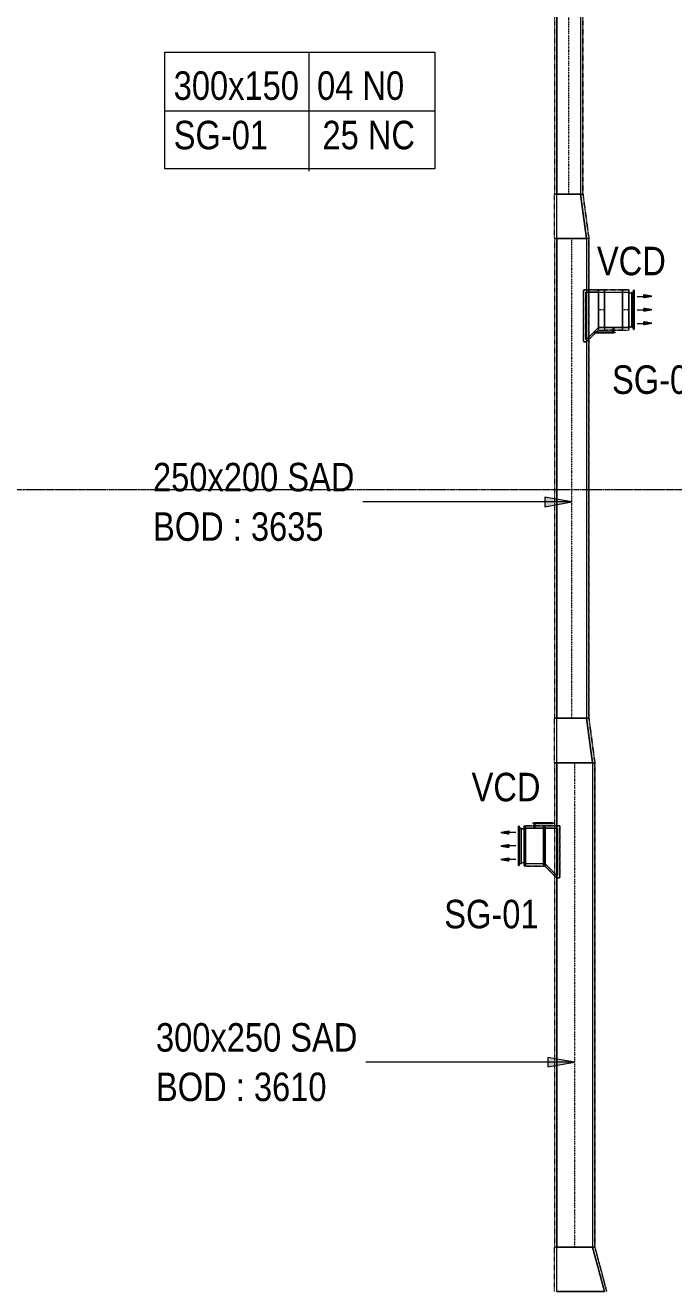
# Model space of a CAD drawing. Header units: inches. Extents: x -83664 to 20107, y -47222 to 19398.
# Drawn here: x -69940 to -64477, y -16489 to -5850 of the extents above; entities that cross this region are included whole.
import ezdxf

# ---------------------------------------------------------------- set-up
doc = ezdxf.new("R2010")
doc.units = ezdxf.units.IN
doc.header["$MEASUREMENT"] = 0
for name, pattern in [('Center', [29.999999, 12, -6, 6, -6]), ('Grid Line', [22.225, 12.7, -3.175, 3.175, -3.175]), ('Hidden 0_50', [1.0584, 0.5292, -0.5292])]:
    doc.linetypes.add(name, pattern=pattern)
doc.layers.add('A-DETL', color=7, linetype='Continuous', lineweight=18, true_color=0x00a600)
doc.layers.add('M-HVAC-DUCT', color=7, linetype='Continuous', lineweight=9, true_color=0xffe97f)
for name, color, linetype, lineweight in [('A-DETL-GENF', 7, 'Continuous', 9), ('G-ANNO-TEXT', 7, 'Continuous', 9), ('M-HVAC-CDFF', 7, 'Continuous', 9), ('M-HVAC-DUCT-CNTR', 7, 'Center', 9), ('M-HVAC-DUCT-IDEN', 7, 'Continuous', 18), ('S-GRID', 7, 'Continuous', 9)]:
    doc.layers.add(name, color=color, linetype=linetype, lineweight=lineweight)
doc.styles.add('Arial Narrow_21', font='ARIALN.TTF', dxfattribs={"height": 240})

# ---------------------------------------------------------------- blocks, each defined once
blk = doc.blocks.new('M_Rec Transition - Length - Standard-8294856-FIRST FLOOR AC CONDITIONING LAYOUT - PART A')
at = {"layer": 'M-HVAC-DUCT', "color": 30, "true_color": 0xff7f00}
for p, q in [((0, 200), (0, -200)), ((0, 200), (375, 200)), ((0, 200), (375, 200)), ((0, -200), (0, 200)), ((375, -100), (375, 200)), ((375, 200), (375, -100)), ((0, -200), (375, -100)), ((375, -100), (0, -200))]:
    blk.add_line(p, q, dxfattribs=at)
blk = doc.blocks.new('M_Rec Transition - Length - Standard-7691940-FIRST FLOOR AC CONDITIONING LAYOUT - PART A')
at = {"layer": 'M-HVAC-DUCT', "color": 30, "true_color": 0xff7f00}
for p, q in [((0, 150), (0, -150)), ((0, 150), (375, 150)), ((0, 150), (375, 150)), ((0, -150), (0, 150)), ((375, -100), (375, 150)), ((375, 150), (375, -100)), ((0, -150), (375, -100)), ((375, -100), (0, -150))]:
    blk.add_line(p, q, dxfattribs=at)
blk = doc.blocks.new('M_Rec Transition - Length - Standard-7691941-FIRST FLOOR AC CONDITIONING LAYOUT - PART A')
at = {"layer": 'M-HVAC-DUCT', "color": 30, "true_color": 0xff7f00}
for p, q in [((0, 125), (0, -125)), ((0, 125), (375, 125)), ((0, 125), (375, 125)), ((0, -125), (0, 125)), ((375, -75), (375, 125)), ((375, 125), (375, -75)), ((0, -125), (375, -75)), ((375, -75), (0, -125))]:
    blk.add_line(p, q, dxfattribs=at)
blk = doc.blocks.new('GCE-AT-Supply Register Grille Rectangular1 - 300X150 3-7683922-FIRST FLOOR AC CONDITIONING LAYOUT - PART A')
at = {"layer": 'A-DETL-GENF', "color": 30, "true_color": 0xff7f00}
for p, q in [((-114, -156), (-126, -87)), ((-126, -87), (-101, -87)), ((-114, -156), (-126, -87)), ((-126, -89), (-126, -87)), ((-126, -88), (-126, -87)), ((-126, -88), (-126, -87)), ((-125, -94), (-125, -87)), ((-125, -94), (-125, -87)), ((-125, -93), (-125, -87)), ((-125, -93), (-125, -87)), ((-125, -92), (-125, -87)), ((-125, -92), (-125, -87)), ((-125, -91), (-125, -87)), ((-125, -90), (-125, -87)), ((-125, -90), (-125, -87)), ((-125, -89), (-125, -87)), ((-124, -100), (-124, -87)), ((-124, -100), (-124, -87)), ((-124, -99), (-124, -87)), ((-124, -98), (-124, -87)), ((-124, -98), (-124, -87)), ((-124, -97), (-124, -87)), ((-124, -97), (-124, -87)), ((-124, -96), (-124, -87)), ((-124, -96), (-124, -87)), ((-124, -95), (-124, -87)), ((-123, -106), (-123, -87)), ((-123, -105), (-123, -87)), ((-123, -105), (-123, -87)), ((-123, -104), (-123, -87)), ((-123, -103), (-123, -87)), ((-123, -103), (-123, -87)), ((-123, -102), (-123, -87)), ((-123, -102), (-123, -87)), ((-123, -101), (-123, -87)), ((-123, -101), (-123, -87)), ((-122, -111), (-122, -87)), ((-122, -111), (-122, -87)), ((-122, -110), (-122, -87)), ((-122, -110), (-122, -87)), ((-122, -109), (-122, -87)), ((-122, -109), (-122, -87)), ((-122, -108), (-122, -87)), ((-122, -107), (-122, -87)), ((-122, -107), (-122, -87)), ((-122, -106), (-122, -87)), ((-121, -117), (-121, -87)), ((-121, -117), (-121, -87)), ((-121, -116), (-121, -87)), ((-121, -115), (-121, -87)), ((-121, -115), (-121, -87)), ((-121, -114), (-121, -87)), ((-121, -114), (-121, -87)), ((-121, -113), (-121, -87)), ((-121, -113), (-121, -87)), ((-121, -112), (-121, -87)), ((-120, -123), (-120, -87)), ((-120, -122), (-120, -87)), ((-120, -122), (-120, -87)), ((-120, -121), (-120, -87)), ((-120, -121), (-120, -87)), ((-120, -120), (-120, -87)), ((-120, -119), (-120, -87)), ((-120, -119), (-120, -87)), ((-120, -118), (-120, -87)), ((-120, -118), (-120, -87)), ((-119, -128), (-119, -87)), ((-119, -128), (-119, -87)), ((-119, -127), (-119, -87)), ((-119, -127), (-119, -87)), ((-119, -126), (-119, -87)), ((-119, -126), (-119, -87)), ((-119, -125), (-119, -87)), ((-119, -124), (-119, -87)), ((-119, -124), (-119, -87)), ((-119, -123), (-119, -87)), ((-118, -134), (-118, -87)), ((-118, -134), (-118, -87)), ((-118, -133), (-118, -87)), ((-118, -132), (-118, -87)), ((-118, -132), (-118, -87)), ((-118, -131), (-118, -87)), ((-118, -131), (-118, -87)), ((-118, -130), (-118, -87)), ((-118, -130), (-118, -87)), ((-118, -129), (-118, -87)), ((-117, -140), (-117, -87)), ((-117, -139), (-117, -87)), ((-117, -139), (-117, -87)), ((-117, -138), (-117, -87)), ((-117, -138), (-117, -87)), ((-117, -137), (-117, -87)), ((-117, -136), (-117, -87)), ((-117, -136), (-117, -87)), ((-117, -135), (-117, -87)), ((-117, -135), (-117, -87)), ((-116, -145), (-116, -87)), ((-116, -145), (-116, -87)), ((-116, -144), (-116, -87)), ((-116, -144), (-116, -87)), ((-116, -143), (-116, -87)), ((-116, -143), (-116, -87)), ((-116, -142), (-116, -87)), ((-116, -141), (-116, -87)), ((-116, -141), (-116, -87)), ((-116, -140), (-116, -87)), ((-115, -151), (-115, -87)), ((-115, -151), (-115, -87)), ((-115, -150), (-115, -87)), ((-115, -149), (-115, -87)), ((-115, -149), (-115, -87)), ((-115, -148), (-115, -87)), ((-115, -148), (-115, -87)), ((-115, -147), (-115, -87)), ((-115, -147), (-115, -87)), ((-115, -146), (-115, -87)), ((-114, -30), (-114, -87)), ((-114, -156), (-101, -87)), ((-114, -156), (-114, -87)), ((-114, -156), (-114, -87)), ((-114, -156), (-114, -87)), ((-114, -156), (-114, -87)), ((-114, -155), (-114, -87)), ((-114, -155), (-114, -87)), ((-114, -154), (-114, -87)), ((-114, -153), (-114, -87)), ((-114, -153), (-114, -87)), ((-114, -152), (-114, -87)), ((-114, -152), (-114, -87)), ((-113, -155), (-113, -87)), ((-113, -155), (-113, -87)), ((-113, -154), (-113, -87)), ((-113, -153), (-113, -87)), ((-113, -153), (-113, -87)), ((-113, -152), (-113, -87)), ((-113, -152), (-113, -87)), ((-113, -151), (-113, -87)), ((-113, -151), (-113, -87)), ((-113, -150), (-113, -87)), ((-112, -149), (-112, -87)), ((-112, -149), (-112, -87)), ((-112, -148), (-112, -87)), ((-112, -148), (-112, -87)), ((-112, -147), (-112, -87)), ((-112, -147), (-112, -87)), ((-112, -146), (-112, -87)), ((-112, -145), (-112, -87)), ((-112, -145), (-112, -87)), ((-112, -144), (-112, -87)), ((-111, -144), (-111, -87)), ((-111, -143), (-111, -87)), ((-111, -143), (-111, -87)), ((-111, -142), (-111, -87)), ((-111, -141), (-111, -87)), ((-111, -141), (-111, -87)), ((-111, -140), (-111, -87)), ((-111, -140), (-111, -87)), ((-111, -139), (-111, -87)), ((-111, -139), (-111, -87)), ((-110, -138), (-110, -87)), ((-110, -138), (-110, -87)), ((-110, -137), (-110, -87)), ((-110, -136), (-110, -87)), ((-110, -136), (-110, -87)), ((-110, -135), (-110, -87)), ((-110, -135), (-110, -87)), ((-110, -134), (-110, -87)), ((-110, -134), (-110, -87)), ((-110, -133), (-110, -87)), ((-109, -132), (-109, -87)), ((-109, -132), (-109, -87)), ((-109, -131), (-109, -87)), ((-109, -131), (-109, -87)), ((-109, -130), (-109, -87)), ((-109, -130), (-109, -87)), ((-109, -129), (-109, -87)), ((-109, -128), (-109, -87)), ((-109, -128), (-109, -87)), ((-109, -127), (-109, -87)), ((-108, -127), (-108, -87)), ((-108, -126), (-108, -87)), ((-108, -126), (-108, -87)), ((-108, -125), (-108, -87)), ((-108, -124), (-108, -87)), ((-108, -124), (-108, -87)), ((-108, -123), (-108, -87)), ((-108, -123), (-108, -87)), ((-108, -122), (-108, -87)), ((-108, -122), (-108, -87)), ((-107, -121), (-107, -87)), ((-107, -121), (-107, -87)), ((-107, -120), (-107, -87)), ((-107, -119), (-107, -87)), ((-107, -119), (-107, -87)), ((-107, -118), (-107, -87)), ((-107, -118), (-107, -87)), ((-107, -117), (-107, -87)), ((-107, -117), (-107, -87)), ((-107, -116), (-107, -87)), ((-106, -115), (-106, -87)), ((-106, -115), (-106, -87)), ((-106, -114), (-106, -87)), ((-106, -114), (-106, -87)), ((-106, -113), (-106, -87)), ((-106, -113), (-106, -87)), ((-106, -112), (-106, -87)), ((-106, -111), (-106, -87)), ((-106, -111), (-106, -87)), ((-106, -110), (-106, -87)), ((-105, -110), (-105, -87)), ((-105, -109), (-105, -87)), ((-105, -109), (-105, -87)), ((-105, -108), (-105, -87)), ((-105, -107), (-105, -87)), ((-105, -107), (-105, -87)), ((-105, -106), (-105, -87)), ((-105, -106), (-105, -87)), ((-105, -105), (-105, -87)), ((-105, -105), (-105, -87)), ((-104, -104), (-104, -87)), ((-104, -103), (-104, -87)), ((-104, -103), (-104, -87)), ((-104, -102), (-104, -87)), ((-104, -102), (-104, -87)), ((-104, -101), (-104, -87)), ((-104, -101), (-104, -87)), ((-104, -100), (-104, -87)), ((-104, -100), (-104, -87)), ((-104, -99), (-104, -87)), ((-103, -98), (-103, -87)), ((-103, -98), (-103, -87)), ((-103, -97), (-103, -87)), ((-103, -97), (-103, -87)), ((-103, -96), (-103, -87)), ((-103, -96), (-103, -87)), ((-103, -95), (-103, -87)), ((-103, -94), (-103, -87)), ((-103, -94), (-103, -87)), ((-103, -93), (-103, -87)), ((-102, -93), (-102, -87)), ((-102, -92), (-102, -87)), ((-102, -92), (-102, -87)), ((-102, -91), (-102, -87)), ((-102, -90), (-102, -87)), ((-102, -90), (-102, -87)), ((-102, -89), (-102, -87)), ((-102, -89), (-102, -87)), ((-102, -88), (-102, -87)), ((-102, -88), (-102, -87)), ((0, -156), (-12, -87)), ((-12, -87), (12, -87)), ((0, -156), (-12, -87)), ((-12, -91), (-12, -87)), ((-12, -90), (-12, -87)), ((-12, -90), (-12, -87)), ((-12, -89), (-12, -87)), ((-12, -89), (-12, -87)), ((-12, -88), (-12, -87)), ((-12, -88), (-12, -87)), ((-11, -97), (-11, -87)), ((-11, -96), (-11, -87)), ((-11, -96), (-11, -87)), ((-11, -95), (-11, -87)), ((-11, -94), (-11, -87)), ((-11, -94), (-11, -87)), ((-11, -93), (-11, -87)), ((-11, -93), (-11, -87)), ((-11, -92), (-11, -87)), ((-11, -92), (-11, -87)), ((-10, -102), (-10, -87)), ((-10, -102), (-10, -87)), ((-10, -101), (-10, -87)), ((-10, -101), (-10, -87)), ((-10, -100), (-10, -87)), ((-10, -100), (-10, -87)), ((-10, -99), (-10, -87)), ((-10, -98), (-10, -87)), ((-10, -98), (-10, -87)), ((-10, -97), (-10, -87)), ((-9, -108), (-9, -87)), ((-9, -107), (-9, -87)), ((-9, -107), (-9, -87)), ((-9, -106), (-9, -87)), ((-9, -106), (-9, -87)), ((-9, -105), (-9, -87)), ((-9, -105), (-9, -87)), ((-9, -104), (-9, -87)), ((-9, -103), (-9, -87)), ((-9, -103), (-9, -87)), ((-8, -114), (-8, -87)), ((-8, -113), (-8, -87)), ((-8, -113), (-8, -87)), ((-8, -112), (-8, -87)), ((-8, -111), (-8, -87)), ((-8, -111), (-8, -87)), ((-8, -110), (-8, -87)), ((-8, -110), (-8, -87)), ((-8, -109), (-8, -87)), ((-8, -109), (-8, -87)), ((-7, -119), (-7, -87)), ((-7, -119), (-7, -87)), ((-7, -118), (-7, -87)), ((-7, -118), (-7, -87)), ((-7, -117), (-7, -87)), ((-7, -117), (-7, -87)), ((-7, -116), (-7, -87)), ((-7, -115), (-7, -87)), ((-7, -115), (-7, -87)), ((-7, -114), (-7, -87)), ((-6, -125), (-6, -87)), ((-6, -124), (-6, -87)), ((-6, -124), (-6, -87)), ((-6, -123), (-6, -87)), ((-6, -123), (-6, -87)), ((-6, -122), (-6, -87)), ((-6, -122), (-6, -87)), ((-6, -121), (-6, -87)), ((-6, -121), (-6, -87)), ((-6, -120), (-6, -87)), ((-5, -131), (-5, -87)), ((-5, -130), (-5, -87)), ((-5, -130), (-5, -87)), ((-5, -129), (-5, -87)), ((-5, -128), (-5, -87)), ((-5, -128), (-5, -87)), ((-5, -127), (-5, -87)), ((-5, -127), (-5, -87)), ((-5, -126), (-5, -87)), ((-5, -126), (-5, -87)), ((-4, -136), (-4, -87)), ((-4, -136), (-4, -87)), ((-4, -135), (-4, -87)), ((-4, -135), (-4, -87)), ((-4, -134), (-4, -87)), ((-4, -134), (-4, -87)), ((-4, -133), (-4, -87)), ((-4, -132), (-4, -87)), ((-4, -132), (-4, -87)), ((-4, -131), (-4, -87)), ((-3, -142), (-3, -87)), ((-3, -141), (-3, -87)), ((-3, -141), (-3, -87)), ((-3, -140), (-3, -87)), ((-3, -140), (-3, -87)), ((-3, -139), (-3, -87)), ((-3, -139), (-3, -87)), ((-3, -138), (-3, -87)), ((-3, -138), (-3, -87)), ((-3, -137), (-3, -87)), ((-2, -148), (-2, -87)), ((-2, -147), (-2, -87)), ((-2, -147), (-2, -87)), ((-2, -146), (-2, -87)), ((-2, -145), (-2, -87)), ((-2, -145), (-2, -87)), ((-2, -144), (-2, -87)), ((-2, -144), (-2, -87)), ((-2, -143), (-2, -87)), ((-2, -143), (-2, -87)), ((-1, -153), (-1, -87)), ((-1, -153), (-1, -87)), ((-1, -152), (-1, -87)), ((-1, -152), (-1, -87)), ((-1, -151), (-1, -87)), ((-1, -151), (-1, -87)), ((-1, -150), (-1, -87)), ((-1, -149), (-1, -87)), ((-1, -149), (-1, -87)), ((-1, -148), (-1, -87)), ((0, -30), (0, -87)), ((0, -156), (12, -87)), ((0, -156), (0, -87)), ((0, -156), (0, -87)), ((0, -155), (0, -87)), ((0, -155), (0, -87)), ((0, -154), (0, -87)), ((0, -156), (0, -87)), ((0, -156), (0, -87)), ((0, -155), (0, -87)), ((0, -155), (0, -87)), ((0, -154), (0, -87)), ((1, -153), (1, -87)), ((1, -153), (1, -87)), ((1, -152), (1, -87)), ((1, -152), (1, -87)), ((1, -151), (1, -87)), ((1, -151), (1, -87)), ((1, -150), (1, -87)), ((1, -149), (1, -87)), ((1, -149), (1, -87)), ((1, -148), (1, -87)), ((2, -148), (2, -87)), ((2, -147), (2, -87)), ((2, -147), (2, -87)), ((2, -146), (2, -87)), ((2, -145), (2, -87)), ((2, -145), (2, -87)), ((2, -144), (2, -87)), ((2, -144), (2, -87)), ((2, -143), (2, -87)), ((2, -143), (2, -87)), ((3, -142), (3, -87)), ((3, -141), (3, -87)), ((3, -141), (3, -87)), ((3, -140), (3, -87)), ((3, -140), (3, -87)), ((3, -139), (3, -87)), ((3, -139), (3, -87)), ((3, -138), (3, -87)), ((3, -138), (3, -87)), ((3, -137), (3, -87)), ((4, -136), (4, -87)), ((4, -136), (4, -87)), ((4, -135), (4, -87)), ((4, -135), (4, -87)), ((4, -134), (4, -87)), ((4, -134), (4, -87)), ((4, -133), (4, -87)), ((4, -132), (4, -87)), ((4, -132), (4, -87)), ((4, -131), (4, -87)), ((5, -131), (5, -87)), ((5, -130), (5, -87)), ((5, -130), (5, -87)), ((5, -129), (5, -87)), ((5, -128), (5, -87)), ((5, -128), (5, -87)), ((5, -127), (5, -87)), ((5, -127), (5, -87)), ((5, -126), (5, -87)), ((5, -126), (5, -87)), ((6, -125), (6, -87)), ((6, -124), (6, -87)), ((6, -124), (6, -87)), ((6, -123), (6, -87)), ((6, -123), (6, -87)), ((6, -122), (6, -87)), ((6, -122), (6, -87)), ((6, -121), (6, -87)), ((6, -121), (6, -87)), ((6, -120), (6, -87)), ((7, -119), (7, -87)), ((7, -119), (7, -87)), ((7, -118), (7, -87)), ((7, -118), (7, -87)), ((7, -117), (7, -87)), ((7, -117), (7, -87)), ((7, -116), (7, -87)), ((7, -115), (7, -87)), ((7, -115), (7, -87)), ((7, -114), (7, -87)), ((8, -114), (8, -87)), ((8, -113), (8, -87)), ((8, -113), (8, -87)), ((8, -112), (8, -87)), ((8, -111), (8, -87)), ((8, -111), (8, -87)), ((8, -110), (8, -87)), ((8, -110), (8, -87)), ((8, -109), (8, -87)), ((8, -109), (8, -87)), ((9, -108), (9, -87)), ((9, -107), (9, -87)), ((9, -107), (9, -87)), ((9, -106), (9, -87)), ((9, -106), (9, -87)), ((9, -105), (9, -87)), ((9, -105), (9, -87)), ((9, -104), (9, -87)), ((9, -103), (9, -87)), ((9, -103), (9, -87)), ((10, -102), (10, -87)), ((10, -102), (10, -87)), ((10, -101), (10, -87)), ((10, -101), (10, -87)), ((10, -100), (10, -87)), ((10, -100), (10, -87)), ((10, -99), (10, -87)), ((10, -98), (10, -87)), ((10, -98), (10, -87)), ((10, -97), (10, -87)), ((11, -97), (11, -87)), ((11, -96), (11, -87)), ((11, -96), (11, -87)), ((11, -95), (11, -87)), ((11, -94), (11, -87)), ((11, -94), (11, -87)), ((11, -93), (11, -87)), ((11, -93), (11, -87)), ((11, -92), (11, -87)), ((11, -92), (11, -87)), ((12, -91), (12, -87)), ((12, -90), (12, -87)), ((12, -90), (12, -87)), ((12, -89), (12, -87)), ((12, -89), (12, -87)), ((12, -88), (12, -87)), ((12, -88), (12, -87)), ((114, -156), (101, -87)), ((101, -87), (126, -87)), ((114, -156), (101, -87)), ((102, -93), (102, -87)), ((102, -92), (102, -87)), ((102, -92), (102, -87)), ((102, -91), (102, -87)), ((102, -90), (102, -87)), ((102, -90), (102, -87)), ((102, -89), (102, -87)), ((102, -89), (102, -87)), ((102, -88), (102, -87)), ((102, -88), (102, -87)), ((103, -98), (103, -87)), ((103, -98), (103, -87)), ((103, -97), (103, -87)), ((103, -97), (103, -87)), ((103, -96), (103, -87)), ((103, -96), (103, -87)), ((103, -95), (103, -87)), ((103, -94), (103, -87)), ((103, -94), (103, -87)), ((103, -93), (103, -87)), ((104, -104), (104, -87)), ((104, -103), (104, -87)), ((104, -103), (104, -87)), ((104, -102), (104, -87)), ((104, -102), (104, -87)), ((104, -101), (104, -87)), ((104, -101), (104, -87)), ((104, -100), (104, -87)), ((104, -100), (104, -87)), ((104, -99), (104, -87)), ((105, -110), (105, -87)), ((105, -109), (105, -87)), ((105, -109), (105, -87)), ((105, -108), (105, -87)), ((105, -107), (105, -87)), ((105, -107), (105, -87)), ((105, -106), (105, -87)), ((105, -106), (105, -87)), ((105, -105), (105, -87)), ((105, -105), (105, -87)), ((106, -115), (106, -87)), ((106, -115), (106, -87)), ((106, -114), (106, -87)), ((106, -114), (106, -87)), ((106, -113), (106, -87)), ((106, -113), (106, -87)), ((106, -112), (106, -87)), ((106, -111), (106, -87)), ((106, -111), (106, -87)), ((106, -110), (106, -87)), ((107, -121), (107, -87)), ((107, -121), (107, -87)), ((107, -120), (107, -87)), ((107, -119), (107, -87)), ((107, -119), (107, -87)), ((107, -118), (107, -87)), ((107, -118), (107, -87)), ((107, -117), (107, -87)), ((107, -117), (107, -87)), ((107, -116), (107, -87)), ((108, -127), (108, -87)), ((108, -126), (108, -87)), ((108, -126), (108, -87)), ((108, -125), (108, -87)), ((108, -124), (108, -87)), ((108, -124), (108, -87)), ((108, -123), (108, -87)), ((108, -123), (108, -87)), ((108, -122), (108, -87)), ((108, -122), (108, -87)), ((109, -132), (109, -87)), ((109, -132), (109, -87)), ((109, -131), (109, -87)), ((109, -131), (109, -87)), ((109, -130), (109, -87)), ((109, -130), (109, -87)), ((109, -129), (109, -87)), ((109, -128), (109, -87)), ((109, -128), (109, -87)), ((109, -127), (109, -87)), ((110, -138), (110, -87)), ((110, -138), (110, -87)), ((110, -137), (110, -87)), ((110, -136), (110, -87)), ((110, -136), (110, -87)), ((110, -135), (110, -87)), ((110, -135), (110, -87)), ((110, -134), (110, -87)), ((110, -134), (110, -87)), ((110, -133), (110, -87)), ((111, -144), (111, -87)), ((111, -143), (111, -87)), ((111, -143), (111, -87)), ((111, -142), (111, -87)), ((111, -141), (111, -87)), ((111, -141), (111, -87)), ((111, -140), (111, -87)), ((111, -140), (111, -87)), ((111, -139), (111, -87)), ((111, -139), (111, -87)), ((112, -149), (112, -87)), ((112, -149), (112, -87)), ((112, -148), (112, -87)), ((112, -148), (112, -87)), ((112, -147), (112, -87)), ((112, -147), (112, -87)), ((112, -146), (112, -87)), ((112, -145), (112, -87)), ((112, -145), (112, -87)), ((112, -144), (112, -87)), ((113, -155), (113, -87)), ((113, -155), (113, -87)), ((113, -154), (113, -87)), ((113, -153), (113, -87)), ((113, -153), (113, -87)), ((113, -152), (113, -87)), ((113, -152), (113, -87)), ((113, -151), (113, -87)), ((113, -151), (113, -87)), ((113, -150), (113, -87)), ((114, -30), (114, -87)), ((114, -156), (126, -87)), ((114, -156), (114, -87)), ((114, -156), (114, -87)), ((114, -155), (114, -87)), ((114, -155), (114, -87)), ((114, -154), (114, -87)), ((114, -153), (114, -87)), ((114, -153), (114, -87)), ((114, -152), (114, -87)), ((114, -152), (114, -87)), ((114, -156), (114, -87)), ((114, -156), (114, -87)), ((115, -151), (115, -87)), ((115, -151), (115, -87)), ((115, -150), (115, -87)), ((115, -149), (115, -87)), ((115, -149), (115, -87)), ((115, -148), (115, -87)), ((115, -148), (115, -87)), ((115, -147), (115, -87)), ((115, -147), (115, -87)), ((115, -146), (115, -87)), ((116, -145), (116, -87)), ((116, -145), (116, -87)), ((116, -144), (116, -87)), ((116, -144), (116, -87)), ((116, -143), (116, -87)), ((116, -143), (116, -87)), ((116, -142), (116, -87)), ((116, -141), (116, -87)), ((116, -141), (116, -87)), ((116, -140), (116, -87)), ((117, -140), (117, -87)), ((117, -139), (117, -87)), ((117, -139), (117, -87)), ((117, -138), (117, -87)), ((117, -138), (117, -87)), ((117, -137), (117, -87)), ((117, -136), (117, -87)), ((117, -136), (117, -87)), ((117, -135), (117, -87)), ((117, -135), (117, -87)), ((118, -134), (118, -87)), ((118, -134), (118, -87)), ((118, -133), (118, -87)), ((118, -132), (118, -87)), ((118, -132), (118, -87)), ((118, -131), (118, -87)), ((118, -131), (118, -87)), ((118, -130), (118, -87)), ((118, -130), (118, -87)), ((118, -129), (118, -87)), ((119, -128), (119, -87)), ((119, -128), (119, -87)), ((119, -127), (119, -87)), ((119, -127), (119, -87)), ((119, -126), (119, -87)), ((119, -126), (119, -87)), ((119, -125), (119, -87)), ((119, -124), (119, -87)), ((119, -124), (119, -87)), ((119, -123), (119, -87)), ((120, -123), (120, -87)), ((120, -122), (120, -87)), ((120, -122), (120, -87)), ((120, -121), (120, -87)), ((120, -121), (120, -87)), ((120, -120), (120, -87)), ((120, -119), (120, -87)), ((120, -119), (120, -87)), ((120, -118), (120, -87)), ((120, -118), (120, -87)), ((121, -117), (121, -87)), ((121, -117), (121, -87)), ((121, -116), (121, -87)), ((121, -115), (121, -87)), ((121, -115), (121, -87)), ((121, -114), (121, -87)), ((121, -114), (121, -87)), ((121, -113), (121, -87)), ((121, -113), (121, -87)), ((121, -112), (121, -87)), ((122, -111), (122, -87)), ((122, -111), (122, -87)), ((122, -110), (122, -87)), ((122, -110), (122, -87)), ((122, -109), (122, -87)), ((122, -109), (122, -87)), ((122, -108), (122, -87)), ((122, -107), (122, -87)), ((122, -107), (122, -87)), ((122, -106), (122, -87)), ((123, -106), (123, -87)), ((123, -105), (123, -87)), ((123, -105), (123, -87)), ((123, -104), (123, -87)), ((123, -103), (123, -87)), ((123, -103), (123, -87)), ((123, -102), (123, -87)), ((123, -102), (123, -87)), ((123, -101), (123, -87)), ((123, -101), (123, -87)), ((124, -100), (124, -87)), ((124, -100), (124, -87)), ((124, -99), (124, -87)), ((124, -98), (124, -87)), ((124, -98), (124, -87)), ((124, -97), (124, -87)), ((124, -97), (124, -87)), ((124, -96), (124, -87)), ((124, -96), (124, -87)), ((124, -95), (124, -87)), ((125, -94), (125, -87)), ((125, -94), (125, -87)), ((125, -93), (125, -87)), ((125, -93), (125, -87)), ((125, -92), (125, -87)), ((125, -92), (125, -87)), ((125, -91), (125, -87)), ((125, -90), (125, -87)), ((125, -90), (125, -87)), ((125, -89), (125, -87)), ((126, -89), (126, -87)), ((126, -88), (126, -87)), ((126, -88), (126, -87))]:
    blk.add_line(p, q, dxfattribs=at)
at = {"layer": 'M-HVAC-CDFF', "color": 30, "true_color": 0xff7f00}
for p, q in [((165, 0), (-165, 0)), ((-165, 0), (165, 0)), ((-165, 0), (-165, -5)), ((-165, 0), (-165, -5)), ((-150, 15), (150, 15)), ((150, 15), (-150, 15)), ((-150, 0), (-150, 15)), ((-150, 15), (-150, 0)), ((-150, 0), (150, 0)), ((150, 0), (-150, 0)), ((-144, 40), (144, 40)), ((144, 40), (-144, 40)), ((-144, 15), (-144, 40)), ((-144, 40), (-144, 15)), ((-144, 15), (144, 15)), ((144, 15), (-144, 15)), ((144, 40), (144, 15)), ((144, 40), (144, 15)), ((150, 15), (150, 0)), ((150, 15), (150, 0)), ((165, -5), (165, 0)), ((165, 0), (165, -5)), ((165, -5), (-165, -5)), ((-165, -5), (165, -5))]:
    blk.add_line(p, q, dxfattribs=at)
blk = doc.blocks.new('M_Rec Tap - Beveled - Standard-8199956-FIRST FLOOR AC CONDITIONING LAYOUT - PART A')
at = {"layer": 'M-HVAC-DUCT', "color": 30, "true_color": 0xff7f00}
for p, q in [((100, 150), (-6.096, 150)), ((-6.096, 150), (100, 150)), ((-6.096, 150), (-6.096, -250)), ((-6.096, -250), (-6.096, 150)), ((100, 150), (100, -150)), ((100, -150), (100, 150)), ((0, -250), (100, -150)), ((0, -250), (100, -150)), ((-6.096, -250), (0, -250)), ((0, -250), (-6.096, -250))]:
    blk.add_line(p, q, dxfattribs=at)
blk = doc.blocks.new('M_Rec Tap - Beveled - Standard-8199928-FIRST FLOOR AC CONDITIONING LAYOUT - PART A')
at = {"layer": 'M-HVAC-DUCT', "color": 30, "true_color": 0xff7f00}
for p, q in [((0, 250), (-6.096, 250)), ((-6.096, -150), (-6.096, 250)), ((-6.096, 250), (-6.096, -150)), ((-6.096, 250), (0, 250)), ((100, 150), (0, 250)), ((100, 150), (0, 250)), ((100, 150), (100, -150)), ((100, -150), (100, 150)), ((-6.096, -150), (100, -150)), ((100, -150), (-6.096, -150))]:
    blk.add_line(p, q, dxfattribs=at)
blk = doc.blocks.new('TEMW-ME-DMP-Volume Control Damper - Standard-V131-FIRST FLOOR AC CONDITIONING LAYOUT - PART A')
at = {"layer": 'M-HVAC-DUCT', "color": 30, "true_color": 0xff7f00}
for p, q in [((-165.1, 188.1), (-165.1, 194.45)), ((-152.4, 194.45), (-165.1, 194.45)), ((-165.1, 188.1), (-152.4, 188.1)), ((0, 194.45), (-152.4, 194.45)), ((-152.4, 194.45), (0, 194.45)), ((0, 188.1), (-152.4, 188.1)), ((-152.4, 188.1), (0, 188.1)), ((-76.2, 150), (-76.2, -150)), ((-76.2, -150), (-76.2, 150)), ((76.2, 150), (-76.2, 150)), ((-76.2, 150), (76.2, 150)), ((-76.2, 150), (76.2, 150)), ((-6.35, 150), (-6.35, 188.1)), ((6.35, 188.1), (-6.35, 188.1)), ((6.35, 188.1), (-6.35, 188.1)), ((-6.35, 150), (6.35, 150)), ((-6.35, 150), (6.35, 150)), ((12.7, 194.45), (0, 194.45)), ((0, 188.1), (12.7, 188.1)), ((6.35, 188.1), (6.35, 150)), ((12.7, 194.45), (12.7, 188.1)), ((76.2, 150), (76.2, -150)), ((76.2, -150), (76.2, 150)), ((-76.2, -150), (76.2, -150)), ((-76.2, -150), (76.2, -150)), ((-76.2, -150), (76.2, -150))]:
    blk.add_line(p, q, dxfattribs=at)
blk = doc.blocks.new('TEMW-SMBZ-HO-BM-HVAC-00002_rvt-1-FIRST FLOOR AC CONDITIONING LAYOUT - PART A')
at = {"layer": 'M-HVAC-DUCT', "color": 30, "linetype": 'Hidden 0_50', "true_color": 0xff7f00}
for p, q in [((85975, 94824), (85975, 91099)), ((85975, 94824), (85975, 91099)), ((86215, 91099), (86215, 94824)), ((86215, 94824), (86215, 91099)), ((86215, 91099), (85975, 91099)), ((85975, 91099), (86215, 91099)), ((85975, 90724), (85975, 91099)), ((86215, 91099), (85975, 91099)), ((85975, 90724), (85975, 91099)), ((85975, 91099), (86215, 91099)), ((86265, 90724), (86215, 91099)), ((86215, 91099), (86265, 90724)), ((86265, 90724), (85975, 90724)), ((85975, 90724), (86265, 90724)), ((85975, 90724), (85975, 86682)), ((85975, 90724), (85975, 86682)), ((85975, 90724), (86265, 90724)), ((86265, 90724), (85975, 90724)), ((86265, 86682), (86265, 90724)), ((86265, 90724), (86265, 86682)), ((86219, 89854), (86219, 90294)), ((86219, 90294), (86345, 90294)), ((86345, 90294), (86219, 90294)), ((86219, 90294), (86219, 89854)), ((86345, 90294), (86345, 89954)), ((86345, 89954), (86345, 90294)), ((86345, 90294), (86345, 89954)), ((86345, 89954), (86345, 90294)), ((86396, 90294), (86345, 90294)), ((86345, 90294), (86396, 90294)), ((86396, 90294), (86396, 89954)), ((86396, 89954), (86396, 90294)), ((86549, 90294), (86396, 90294)), ((86396, 90294), (86396, 89954)), ((86396, 89954), (86396, 90294)), ((86396, 90294), (86549, 90294)), ((86549, 90294), (86549, 89954)), ((86549, 89954), (86549, 90294)), ((86600, 90294), (86549, 90294)), ((86549, 90294), (86600, 90294)), ((86549, 89954), (86549, 90294)), ((86549, 90294), (86549, 89954)), ((86600, 90294), (86600, 89954)), ((86600, 89954), (86600, 90294)), ((86345, 89954), (86245, 89854)), ((86245, 89854), (86345, 89954)), ((86345, 89954), (86396, 89954)), ((86345, 89954), (86396, 89954)), ((86396, 89954), (86549, 89954)), ((86549, 89954), (86396, 89954)), ((86549, 89954), (86600, 89954)), ((86549, 89954), (86600, 89954)), ((86245, 89854), (86219, 89854)), ((86219, 89854), (86245, 89854)), ((86265, 86682), (85975, 86682)), ((85975, 86682), (86265, 86682)), ((85975, 86307), (85975, 86682)), ((86265, 86682), (85975, 86682)), ((85975, 86307), (85975, 86682)), ((85975, 86682), (86265, 86682)), ((86315, 86307), (86265, 86682)), ((86265, 86682), (86315, 86307)), ((86315, 86307), (85975, 86307)), ((85975, 86307), (86315, 86307)), ((85975, 86307), (85975, 82226)), ((85975, 86307), (85975, 82226)), ((85975, 86307), (86315, 86307)), ((86315, 86307), (85975, 86307)), ((86315, 82226), (86315, 86307)), ((86315, 86307), (86315, 82226)), ((85718, 85437), (85718, 85777)), ((85718, 85777), (85718, 85437)), ((85730, 85777), (85718, 85777)), ((85730, 85777), (85718, 85777)), ((85730, 85437), (85730, 85777)), ((85730, 85777), (85730, 85437)), ((85730, 85777), (85730, 85437)), ((85882, 85777), (85730, 85777)), ((85730, 85777), (85882, 85777)), ((85730, 85437), (85730, 85777)), ((85882, 85437), (85882, 85777)), ((85882, 85777), (85882, 85437)), ((85895, 85777), (85882, 85777)), ((85895, 85777), (85882, 85777)), ((85882, 85437), (85882, 85777)), ((85882, 85777), (85882, 85437)), ((85895, 85777), (86021, 85777)), ((85895, 85437), (85895, 85777)), ((85895, 85777), (85895, 85437)), ((86021, 85777), (85895, 85777)), ((85895, 85437), (85895, 85777)), ((85895, 85777), (85895, 85437)), ((86021, 85777), (86021, 85337)), ((86021, 85337), (86021, 85777)), ((85718, 85437), (85730, 85437)), ((85730, 85437), (85718, 85437)), ((85730, 85437), (85882, 85437)), ((85882, 85437), (85730, 85437)), ((85882, 85437), (85895, 85437)), ((85895, 85437), (85882, 85437)), ((85995, 85337), (85895, 85437)), ((85895, 85437), (85995, 85337)), ((86021, 85337), (85995, 85337)), ((85995, 85337), (86021, 85337)), ((86315, 82226), (85975, 82226)), ((85975, 82226), (86315, 82226)), ((85975, 81851), (85975, 82226)), ((86315, 82226), (85975, 82226)), ((85975, 81851), (85975, 82226)), ((85975, 82226), (86315, 82226)), ((86415, 81851), (86315, 82226)), ((86315, 82226), (86415, 81851))]:
    blk.add_line(p, q, dxfattribs=at)
at = {"layer": 'M-HVAC-DUCT', "color": 30, "true_color": 0xff7f00}
for p, q in [((85995, 91099), (85995, 94824)), ((85995, 94824), (85995, 91099)), ((86195, 94824), (86195, 91099)), ((86195, 94824), (86195, 91099)), ((85995, 91099), (86195, 91099)), ((86195, 91099), (85995, 91099)), ((85995, 90724), (86245, 90724)), ((86245, 90724), (85995, 90724)), ((85995, 86682), (85995, 90724)), ((85995, 90724), (85995, 86682)), ((86245, 90724), (86245, 86682)), ((86245, 90724), (86245, 86682)), ((86239, 90274), (86245, 90274)), ((86245, 90274), (86239, 90274)), ((86239, 89874), (86239, 90274)), ((86239, 90274), (86239, 89874)), ((86245, 89874), (86245, 90274)), ((86245, 89874), (86245, 90274)), ((86345, 89974), (86345, 90274)), ((86345, 90274), (86345, 89974)), ((86345, 90274), (86396, 90274)), ((86345, 90274), (86396, 90274)), ((86396, 89974), (86396, 90274)), ((86396, 90274), (86396, 89974)), ((86549, 89974), (86549, 90274)), ((86549, 90274), (86549, 89974)), ((86549, 90274), (86600, 90274)), ((86549, 90274), (86600, 90274)), ((86600, 89974), (86600, 90274)), ((86600, 90274), (86600, 89974)), ((86396, 89974), (86345, 89974)), ((86345, 89974), (86396, 89974)), ((86600, 89974), (86549, 89974)), ((86549, 89974), (86600, 89974)), ((86245, 89874), (86239, 89874)), ((86239, 89874), (86245, 89874)), ((85995, 86682), (86245, 86682)), ((86245, 86682), (85995, 86682)), ((85995, 86307), (86295, 86307)), ((86295, 86307), (85995, 86307)), ((85995, 82226), (85995, 86307)), ((85995, 86307), (85995, 82226)), ((86295, 86307), (86295, 82226)), ((86295, 86307), (86295, 82226)), ((85718, 85757), (85718, 85457)), ((85718, 85457), (85718, 85757)), ((85718, 85757), (85730, 85757)), ((85730, 85757), (85718, 85757)), ((85730, 85757), (85730, 85457)), ((85730, 85457), (85730, 85757)), ((85882, 85757), (85882, 85457)), ((85882, 85457), (85882, 85757)), ((85882, 85757), (85895, 85757)), ((85895, 85757), (85882, 85757)), ((85895, 85757), (85895, 85457)), ((85895, 85457), (85895, 85757)), ((85995, 85757), (85995, 85357)), ((85995, 85757), (86001, 85757)), ((86001, 85757), (85995, 85757)), ((85995, 85357), (85995, 85757)), ((86001, 85757), (86001, 85357)), ((86001, 85357), (86001, 85757)), ((85730, 85457), (85718, 85457)), ((85730, 85457), (85718, 85457)), ((85895, 85457), (85882, 85457)), ((85895, 85457), (85882, 85457)), ((86001, 85357), (85995, 85357)), ((85995, 85357), (86001, 85357)), ((85995, 82226), (86295, 82226)), ((86295, 82226), (85995, 82226))]:
    blk.add_line(p, q, dxfattribs=at)
at = {"layer": 'M-HVAC-DUCT-CNTR', "color": 30, "true_color": 0xff7f00}
for p, q in [((86095, 91099), (86095, 94824)), ((86120, 86682), (86120, 90724)), ((86396, 90124), (86345, 90124)), ((86600, 90124), (86549, 90124)), ((86145, 82226), (86145, 86307)), ((85718, 85607), (85730, 85607)), ((85882, 85607), (85895, 85607))]:
    blk.add_line(p, q, dxfattribs=at)
at = {"layer": 'M-HVAC-CDFF', "color": 6, "linetype": 'Hidden 0_50', "lineweight": 9, "true_color": 0xff00ff}
for p, rotation in [((86640, 90124), 89.99999999999991), ((85678, 85607), 269.9999999999996)]:
    blk.add_blockref('GCE-AT-Supply Register Grille Rectangular1 - 300X150 3-7683922-FIRST FLOOR AC CONDITIONING LAYOUT - PART A', p, dxfattribs=dict(at, rotation=rotation))
at = {"layer": 'M-HVAC-DUCT', "color": 6, "linetype": 'Hidden 0_50', "lineweight": 9, "true_color": 0xff00ff, "rotation": 90}
for name, p in [('M_Rec Transition - Length - Standard-7691941-FIRST FLOOR AC CONDITIONING LAYOUT - PART A', (86120, 90724)), ('M_Rec Transition - Length - Standard-7691940-FIRST FLOOR AC CONDITIONING LAYOUT - PART A', (86145, 86307)), ('M_Rec Transition - Length - Standard-8294856-FIRST FLOOR AC CONDITIONING LAYOUT - PART A', (86195, 81851))]:
    blk.add_blockref(name, p, dxfattribs=at)
at = {"layer": 'M-HVAC-DUCT', "color": 6, "linetype": 'Hidden 0_50', "lineweight": 9, "true_color": 0xff00ff, "extrusion": (0, 0, -1), "rotation": 180}
for name, p in [('M_Rec Tap - Beveled - Standard-8199928-FIRST FLOOR AC CONDITIONING LAYOUT - PART A', (-86245, 90124)), ('TEMW-ME-DMP-Volume Control Damper - Standard-V131-FIRST FLOOR AC CONDITIONING LAYOUT - PART A', (-86472, 90124))]:
    blk.add_blockref(name, p, dxfattribs=at)
at = {"layer": 'M-HVAC-DUCT', "color": 6, "linetype": 'Hidden 0_50', "lineweight": 9, "true_color": 0xff00ff, "extrusion": (0, 0, -1)}
for name, p in [('TEMW-ME-DMP-Volume Control Damper - Standard-V131-FIRST FLOOR AC CONDITIONING LAYOUT - PART A', (-85806, 85607)), ('M_Rec Tap - Beveled - Standard-8199956-FIRST FLOOR AC CONDITIONING LAYOUT - PART A', (-85995, 85607))]:
    blk.add_blockref(name, p, dxfattribs=at)
blk = doc.blocks.new('TEMW-SMBZ-HO-BM-HVAC-00002_rvt-2-FIRST FLOOR AC CONDITIONING LAYOUT - PART A')
at = {"layer": 'M-HVAC-DUCT', "color": 30, "linetype": 'Hidden 0_50', "true_color": 0xff7f00}
for p, q in [((85975, 94824), (85975, 91099)), ((85975, 94824), (85975, 91099)), ((86215, 91099), (86215, 94824)), ((86215, 94824), (86215, 91099)), ((86215, 91099), (85975, 91099)), ((85975, 91099), (86215, 91099)), ((85975, 90724), (85975, 91099)), ((86215, 91099), (85975, 91099)), ((85975, 90724), (85975, 91099)), ((85975, 91099), (86215, 91099)), ((86265, 90724), (86215, 91099)), ((86215, 91099), (86265, 90724)), ((86265, 90724), (85975, 90724)), ((85975, 90724), (86265, 90724)), ((85975, 90724), (85975, 86682)), ((85975, 90724), (85975, 86682)), ((85975, 90724), (86265, 90724)), ((86265, 90724), (85975, 90724)), ((86265, 86682), (86265, 90724)), ((86265, 90724), (86265, 86682)), ((86219, 89854), (86219, 90294)), ((86219, 90294), (86345, 90294)), ((86345, 90294), (86219, 90294)), ((86219, 90294), (86219, 89854)), ((86345, 90294), (86345, 89954)), ((86345, 89954), (86345, 90294)), ((86345, 90294), (86345, 89954)), ((86345, 89954), (86345, 90294)), ((86396, 90294), (86345, 90294)), ((86345, 90294), (86396, 90294)), ((86396, 90294), (86396, 89954)), ((86396, 89954), (86396, 90294)), ((86549, 90294), (86396, 90294)), ((86396, 90294), (86396, 89954)), ((86396, 89954), (86396, 90294)), ((86396, 90294), (86549, 90294)), ((86549, 90294), (86549, 89954)), ((86549, 89954), (86549, 90294)), ((86600, 90294), (86549, 90294)), ((86549, 90294), (86600, 90294)), ((86549, 89954), (86549, 90294)), ((86549, 90294), (86549, 89954)), ((86600, 90294), (86600, 89954)), ((86600, 89954), (86600, 90294)), ((86345, 89954), (86245, 89854)), ((86245, 89854), (86345, 89954)), ((86345, 89954), (86396, 89954)), ((86345, 89954), (86396, 89954)), ((86396, 89954), (86549, 89954)), ((86549, 89954), (86396, 89954)), ((86549, 89954), (86600, 89954)), ((86549, 89954), (86600, 89954)), ((86245, 89854), (86219, 89854)), ((86219, 89854), (86245, 89854)), ((86265, 86682), (85975, 86682)), ((85975, 86682), (86265, 86682)), ((85975, 86307), (85975, 86682)), ((86265, 86682), (85975, 86682)), ((85975, 86307), (85975, 86682)), ((85975, 86682), (86265, 86682)), ((86315, 86307), (86265, 86682)), ((86265, 86682), (86315, 86307)), ((86315, 86307), (85975, 86307)), ((85975, 86307), (86315, 86307)), ((85975, 86307), (85975, 82226)), ((85975, 86307), (85975, 82226)), ((85975, 86307), (86315, 86307)), ((86315, 86307), (85975, 86307)), ((86315, 82226), (86315, 86307)), ((86315, 86307), (86315, 82226)), ((85718, 85437), (85718, 85777)), ((85718, 85777), (85718, 85437)), ((85730, 85777), (85718, 85777)), ((85730, 85777), (85718, 85777)), ((85730, 85437), (85730, 85777)), ((85730, 85777), (85730, 85437)), ((85730, 85777), (85730, 85437)), ((85882, 85777), (85730, 85777)), ((85730, 85777), (85882, 85777)), ((85730, 85437), (85730, 85777)), ((85882, 85437), (85882, 85777)), ((85882, 85777), (85882, 85437)), ((85895, 85777), (85882, 85777)), ((85895, 85777), (85882, 85777)), ((85882, 85437), (85882, 85777)), ((85882, 85777), (85882, 85437)), ((85895, 85777), (86021, 85777)), ((85895, 85437), (85895, 85777)), ((85895, 85777), (85895, 85437)), ((86021, 85777), (85895, 85777)), ((85895, 85437), (85895, 85777)), ((85895, 85777), (85895, 85437)), ((86021, 85777), (86021, 85337)), ((86021, 85337), (86021, 85777)), ((85718, 85437), (85730, 85437)), ((85730, 85437), (85718, 85437)), ((85730, 85437), (85882, 85437)), ((85882, 85437), (85730, 85437)), ((85882, 85437), (85895, 85437)), ((85895, 85437), (85882, 85437)), ((85995, 85337), (85895, 85437)), ((85895, 85437), (85995, 85337)), ((86021, 85337), (85995, 85337)), ((85995, 85337), (86021, 85337)), ((86315, 82226), (85975, 82226)), ((85975, 82226), (86315, 82226)), ((85975, 81851), (85975, 82226)), ((86315, 82226), (85975, 82226)), ((85975, 81851), (85975, 82226)), ((85975, 82226), (86315, 82226)), ((86415, 81851), (86315, 82226)), ((86315, 82226), (86415, 81851))]:
    blk.add_line(p, q, dxfattribs=at)
at = {"layer": 'M-HVAC-DUCT', "color": 30, "true_color": 0xff7f00}
for p, q in [((85995, 91099), (85995, 94824)), ((85995, 94824), (85995, 91099)), ((86195, 94824), (86195, 91099)), ((86195, 94824), (86195, 91099)), ((85995, 91099), (86195, 91099)), ((86195, 91099), (85995, 91099)), ((85995, 90724), (86245, 90724)), ((86245, 90724), (85995, 90724)), ((85995, 86682), (85995, 90724)), ((85995, 90724), (85995, 86682)), ((86245, 90724), (86245, 86682)), ((86245, 90724), (86245, 86682)), ((86239, 90274), (86245, 90274)), ((86245, 90274), (86239, 90274)), ((86239, 89874), (86239, 90274)), ((86239, 90274), (86239, 89874)), ((86245, 89874), (86245, 90274)), ((86245, 89874), (86245, 90274)), ((86345, 89974), (86345, 90274)), ((86345, 90274), (86345, 89974)), ((86345, 90274), (86396, 90274)), ((86345, 90274), (86396, 90274)), ((86396, 89974), (86396, 90274)), ((86396, 90274), (86396, 89974)), ((86549, 89974), (86549, 90274)), ((86549, 90274), (86549, 89974)), ((86549, 90274), (86600, 90274)), ((86549, 90274), (86600, 90274)), ((86600, 89974), (86600, 90274)), ((86600, 90274), (86600, 89974)), ((86396, 89974), (86345, 89974)), ((86345, 89974), (86396, 89974)), ((86600, 89974), (86549, 89974)), ((86549, 89974), (86600, 89974)), ((86245, 89874), (86239, 89874)), ((86239, 89874), (86245, 89874)), ((85995, 86682), (86245, 86682)), ((86245, 86682), (85995, 86682)), ((85995, 86307), (86295, 86307)), ((86295, 86307), (85995, 86307)), ((85995, 82226), (85995, 86307)), ((85995, 86307), (85995, 82226)), ((86295, 86307), (86295, 82226)), ((86295, 86307), (86295, 82226)), ((85718, 85757), (85718, 85457)), ((85718, 85457), (85718, 85757)), ((85718, 85757), (85730, 85757)), ((85730, 85757), (85718, 85757)), ((85730, 85757), (85730, 85457)), ((85730, 85457), (85730, 85757)), ((85882, 85757), (85882, 85457)), ((85882, 85457), (85882, 85757)), ((85882, 85757), (85895, 85757)), ((85895, 85757), (85882, 85757)), ((85895, 85757), (85895, 85457)), ((85895, 85457), (85895, 85757)), ((85995, 85757), (85995, 85357)), ((85995, 85757), (86001, 85757)), ((86001, 85757), (85995, 85757)), ((85995, 85357), (85995, 85757)), ((86001, 85757), (86001, 85357)), ((86001, 85357), (86001, 85757)), ((85730, 85457), (85718, 85457)), ((85730, 85457), (85718, 85457)), ((85895, 85457), (85882, 85457)), ((85895, 85457), (85882, 85457)), ((86001, 85357), (85995, 85357)), ((85995, 85357), (86001, 85357)), ((85995, 82226), (86295, 82226)), ((86295, 82226), (85995, 82226))]:
    blk.add_line(p, q, dxfattribs=at)
at = {"layer": 'M-HVAC-DUCT-CNTR', "color": 30, "true_color": 0xff7f00}
for p, q in [((86095, 91099), (86095, 94824)), ((86120, 86682), (86120, 90724)), ((86396, 90124), (86345, 90124)), ((86600, 90124), (86549, 90124)), ((86145, 82226), (86145, 86307)), ((85718, 85607), (85730, 85607)), ((85882, 85607), (85895, 85607))]:
    blk.add_line(p, q, dxfattribs=at)
at = {"layer": 'M-HVAC-CDFF', "color": 6, "linetype": 'Hidden 0_50', "lineweight": 9, "true_color": 0xff00ff}
for p, rotation in [((86640, 90124), 89.99999999999991), ((85678, 85607), 269.9999999999996)]:
    blk.add_blockref('GCE-AT-Supply Register Grille Rectangular1 - 300X150 3-7683922-FIRST FLOOR AC CONDITIONING LAYOUT - PART A', p, dxfattribs=dict(at, rotation=rotation))
at = {"layer": 'M-HVAC-DUCT', "color": 6, "linetype": 'Hidden 0_50', "lineweight": 9, "true_color": 0xff00ff, "rotation": 90}
for name, p in [('M_Rec Transition - Length - Standard-7691941-FIRST FLOOR AC CONDITIONING LAYOUT - PART A', (86120, 90724)), ('M_Rec Transition - Length - Standard-7691940-FIRST FLOOR AC CONDITIONING LAYOUT - PART A', (86145, 86307)), ('M_Rec Transition - Length - Standard-8294856-FIRST FLOOR AC CONDITIONING LAYOUT - PART A', (86195, 81851))]:
    blk.add_blockref(name, p, dxfattribs=at)
at = {"layer": 'M-HVAC-DUCT', "color": 6, "linetype": 'Hidden 0_50', "lineweight": 9, "true_color": 0xff00ff, "extrusion": (0, 0, -1), "rotation": 180}
for name, p in [('M_Rec Tap - Beveled - Standard-8199928-FIRST FLOOR AC CONDITIONING LAYOUT - PART A', (-86245, 90124)), ('TEMW-ME-DMP-Volume Control Damper - Standard-V131-FIRST FLOOR AC CONDITIONING LAYOUT - PART A', (-86472, 90124))]:
    blk.add_blockref(name, p, dxfattribs=at)
at = {"layer": 'M-HVAC-DUCT', "color": 6, "linetype": 'Hidden 0_50', "lineweight": 9, "true_color": 0xff00ff, "extrusion": (0, 0, -1)}
for name, p in [('TEMW-ME-DMP-Volume Control Damper - Standard-V131-FIRST FLOOR AC CONDITIONING LAYOUT - PART A', (-85806, 85607)), ('M_Rec Tap - Beveled - Standard-8199956-FIRST FLOOR AC CONDITIONING LAYOUT - PART A', (-85995, 85607))]:
    blk.add_blockref(name, p, dxfattribs=at)

msp = doc.modelspace()

# ---------------------------------------------------------------- hatches: boundary and pattern name
at = {"layer": 'M-HVAC-DUCT-IDEN', "lineweight": 9}
for points in [[(-65337, -9867.2), (-65562, -9827.5), (-65562, -9906.9)], [(-65312, -14588.3), (-65537, -14548.7), (-65537, -14628)]]:
    msp.add_hatch(color=256, dxfattribs=at).paths.add_polyline_path(points)

# ---------------------------------------------------------------- linework, layer by layer
at = {"layer": 'A-DETL', "color": 7, "lineweight": 9}
for p, q in [((-67552.5, -6078.9), (-67552.5, -7078.9)), ((-68765.4, -6571), (-66485.4, -6571))]:
    msp.add_line(p, q, dxfattribs=at)
at = {"layer": 'G-ANNO-TEXT', "flags": 128}
msp.add_lwpolyline([(-68764.6, -6076), (-66490.6, -6076), (-66490.6, -7060), (-68764.6, -7060)], close=True, dxfattribs=at)
at = {"layer": 'M-HVAC-DUCT-IDEN', "lineweight": 9}
for p, q in [((-65337, -9867.2), (-67097, -9867.2)), ((-65337, -9867.2), (-65562, -9827.5)), ((-65562, -9827.5), (-65562, -9906.9)), ((-65562, -9906.9), (-65337, -9867.2)), ((-65312, -14588.3), (-65537, -14548.7)), ((-65537, -14548.7), (-65537, -14628)), ((-65312, -14588.3), (-67072, -14588.3)), ((-65537, -14628), (-65312, -14588.3))]:
    msp.add_line(p, q, dxfattribs=at)
at = {"layer": 'S-GRID', "color": 254, "linetype": 'Grid Line', "true_color": 0xdcdcdc}
msp.add_line((20106.7, -9764.5), (-81517, -9764.5), dxfattribs=at)

# ---------------------------------------------------------------- block references
at = {"lineweight": 5}
for name in ['TEMW-SMBZ-HO-BM-HVAC-00002_rvt-1-FIRST FLOOR AC CONDITIONING LAYOUT - PART A', 'TEMW-SMBZ-HO-BM-HVAC-00002_rvt-2-FIRST FLOOR AC CONDITIONING LAYOUT - PART A']:
    msp.add_blockref(name, (-151456.7, -98372.2), dxfattribs=at)

# ---------------------------------------------------------------- texts
at = {"layer": 'G-ANNO-TEXT', "char_height": 240, "attachment_point": 1, "style": 'Arial Narrow_21'}
for s, insert, width in [('300x150  04 N0', (-68689.6, -6238.4), 2441.138), ('SG-01      25 NC', (-68689.6, -6655.1), 2561.392), ('VCD', (-65124.3, -7716.5), 733.544), ('SG-01', (-64997.3, -8716.1), 998.101), ('VCD', (-66180.1, -12149.4), 733.544), ('SG-01', (-66410.4, -13219.6), 998.101)]:
    msp.add_mtext(s, dxfattribs=dict(at, insert=insert, width=width))
at = {"layer": 'M-HVAC-DUCT-IDEN', "lineweight": 9, "char_height": 240, "attachment_point": 1, "style": 'Arial Narrow_21'}
for s, insert, width in [('250x200 SAD', (-68864, -9537.6), 2128.48), ('BOD : 3635', (-68864, -9954.3), 1803.797), ('300x250 SAD', (-68839, -14258.8), 2128.48), ('BOD : 3610', (-68839, -14675.5), 1803.797)]:
    msp.add_mtext(s, dxfattribs=dict(at, insert=insert, width=width))

doc.saveas('drawing.dxf')
